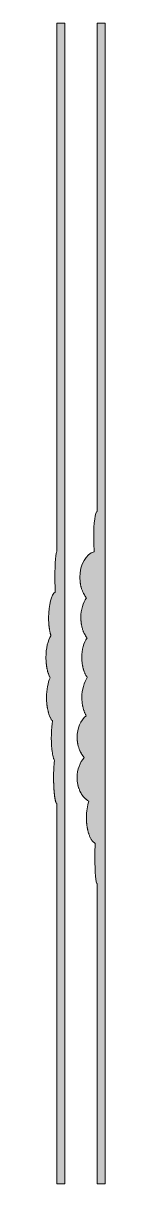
# Model space of a CAD drawing. Header units: inches. Extents: x -5 to 584, y 0 to 596.
# Drawn here: x -5 to 24, y 0 to 580 of the extents above; entities that cross this region are included whole.
import ezdxf

# ---------------------------------------------------------------- set-up
doc = ezdxf.new("R2010")
doc.units = ezdxf.units.IN
doc.header["$MEASUREMENT"] = 0
doc.layers.add('Layer 1', color=7, linetype='Continuous')

# ---------------------------------------------------------------- blocks, each defined once
blk = doc.blocks.new('block 2')
at = {"layer": 'Layer 1', "true_color": 0xff0000}
h = blk.add_hatch(color=1, dxfattribs=at)
h.dxf.hatch_style = 2
edge = h.paths.add_edge_path()
edge.add_spline(control_points=[(0, 316), (-0.56, 316), (-1.02, 310.18), (-1.02, 303), (-1.02, 302.4), (-1.02, 301.81), (-1.01, 301.24), (-1.01, 301.09), (-1.01, 300.95), (-1, 300.81), (-1, 300.24), (-0.99, 299.68), (-0.97, 299.14), (-0.97, 299.14), (-0.97, 299.14), (-0.97, 299.14), (-0.96, 298.59), (-0.94, 298.07), (-0.93, 297.56), (-0.92, 297.43), (-0.92, 297.31), (-0.91, 297.18), (-0.89, 296.69), (-0.87, 296.21), (-0.85, 295.75), (-0.85, 295.75), (-0.85, 295.74), (-0.85, 295.74), (-2.76, 294.52), (-4.2, 289.28), (-4.2, 283), (-4.2, 282.55), (-4.19, 282.11), (-4.17, 281.68), (-4.17, 281.55), (-4.16, 281.42), (-4.16, 281.29), (-4.14, 280.99), (-4.13, 280.69), (-4.11, 280.39), (-4.1, 280.23), (-4.09, 280.08), (-4.07, 279.92), (-4.05, 279.68), (-4.04, 279.42), (-4.01, 279.18), (-4.01, 279.17), (-4.01, 279.16), (-4.01, 279.16), (-3.99, 278.98), (-3.97, 278.82), (-3.95, 278.65), (-3.92, 278.42), (-3.9, 278.19), (-3.87, 277.97), (-3.85, 277.8), (-3.82, 277.64), (-3.79, 277.47), (-3.76, 277.26), (-3.73, 277.04), (-3.7, 276.84), (-3.67, 276.67), (-3.63, 276.52), (-3.6, 276.35), (-3.57, 276.17), (-3.53, 275.99), (-3.5, 275.81), (-3.49, 275.8), (-3.49, 275.78), (-3.49, 275.77), (-3.45, 275.61), (-3.41, 275.47), (-3.38, 275.31), (-3.34, 275.15), (-3.3, 274.98), (-3.26, 274.82), (-3.26, 274.8), (-3.25, 274.79), (-3.25, 274.77), (-3.21, 274.63), (-3.17, 274.49), (-3.13, 274.35), (-3.08, 274.2), (-3.04, 274.04), (-3, 273.9), (-3.75, 272.74), (-4.37, 271.15), (-4.81, 269.29), (-5.24, 267.43), (-5.49, 265.28), (-5.49, 263), (-5.49, 262.51), (-5.48, 262.04), (-5.46, 261.57), (-5.45, 261.41), (-5.44, 261.26), (-5.43, 261.11), (-5.41, 260.8), (-5.39, 260.48), (-5.36, 260.18), (-5.34, 260), (-5.32, 259.83), (-5.3, 259.66), (-5.27, 259.38), (-5.24, 259.1), (-5.2, 258.84), (-5.17, 258.66), (-5.14, 258.49), (-5.12, 258.32), (-5.07, 258.06), (-5.03, 257.8), (-4.98, 257.55), (-4.95, 257.38), (-4.91, 257.22), (-4.88, 257.06), (-4.82, 256.81), (-4.76, 256.56), (-4.7, 256.32), (-4.67, 256.17), (-4.63, 256.02), (-4.59, 255.88), (-4.52, 255.62), (-4.44, 255.36), (-4.36, 255.11), (-4.32, 255), (-4.29, 254.89), (-4.26, 254.79), (-4.14, 254.44), (-4.01, 254.11), (-3.87, 253.79), (-3.85, 253.74), (-3.83, 253.69), (-3.81, 253.64), (-3.69, 253.38), (-3.57, 253.13), (-3.45, 252.89), (-3.44, 252.87), (-3.43, 252.85), (-3.42, 252.82), (-4.52, 250.44), (-5.22, 246.92), (-5.22, 243), (-5.22, 242.6), (-5.21, 242.2), (-5.19, 241.81), (-5.19, 241.7), (-5.18, 241.58), (-5.18, 241.47), (-5.16, 241.17), (-5.14, 240.87), (-5.12, 240.58), (-5.11, 240.48), (-5.11, 240.38), (-5.1, 240.29), (-5.07, 239.91), (-5.03, 239.54), (-4.99, 239.18), (-4.98, 239.11), (-4.97, 239.05), (-4.96, 238.98), (-4.92, 238.68), (-4.88, 238.39), (-4.83, 238.1), (-4.81, 237.99), (-4.79, 237.89), (-4.78, 237.79), (-4.73, 237.5), (-4.67, 237.23), (-4.62, 236.95), (-4.6, 236.89), (-4.59, 236.82), (-4.58, 236.76), (-4.5, 236.43), (-4.43, 236.12), (-4.34, 235.81), (-4.32, 235.73), (-4.3, 235.65), (-4.28, 235.57), (-4.21, 235.34), (-4.14, 235.11), (-4.07, 234.88), (-4.04, 234.8), (-4.02, 234.71), (-3.99, 234.63), (-3.9, 234.36), (-3.8, 234.09), (-3.7, 233.83), (-3.69, 233.82), (-3.69, 233.81), (-3.69, 233.8), (-3.58, 233.54), (-3.47, 233.29), (-3.36, 233.05), (-3.32, 232.99), (-3.29, 232.92), (-3.26, 232.85), (-3.17, 232.67), (-3.07, 232.5), (-2.98, 232.34), (-2.95, 232.28), (-2.92, 232.22), (-2.88, 232.17), (-2.76, 231.96), (-2.63, 231.77), (-2.5, 231.59), (-2.48, 231.56), (-2.45, 231.53), (-2.43, 231.5), (-2.35, 231.4), (-2.27, 231.29), (-2.19, 231.2), (-2.24, 230.92), (-2.29, 230.63), (-2.33, 230.33), (-2.64, 228.25), (-2.82, 225.72), (-2.82, 223), (-2.82, 223), (-2.82, 222.99), (-2.82, 222.99), (-2.82, 222.43), (-2.81, 221.88), (-2.8, 221.34), (-2.79, 221.19), (-2.79, 221.03), (-2.78, 220.88), (-2.77, 220.45), (-2.75, 220.03), (-2.72, 219.61), (-2.72, 219.5), (-2.71, 219.38), (-2.7, 219.27), (-2.67, 218.76), (-2.63, 218.27), (-2.59, 217.79), (-2.58, 217.68), (-2.56, 217.57), (-2.55, 217.46), (-2.51, 217.08), (-2.47, 216.71), (-2.42, 216.35), (-2.41, 216.23), (-2.39, 216.1), (-2.37, 215.98), (-2.31, 215.54), (-2.25, 215.11), (-2.18, 214.71), (-2.17, 214.69), (-2.16, 214.66), (-2.16, 214.64), (-2.09, 214.26), (-2.02, 213.91), (-1.94, 213.57), (-1.92, 213.47), (-1.89, 213.38), (-1.87, 213.28), (-1.8, 212.99), (-1.73, 212.72), (-1.65, 212.47), (-1.64, 212.43), (-1.63, 212.37), (-1.61, 212.33), (-1.61, 212.31), (-1.6, 212.3), (-1.6, 212.29), (-1.51, 212), (-1.41, 211.73), (-1.31, 211.49), (-1.3, 211.47), (-1.29, 211.44), (-1.28, 211.42), (-1.54, 209.15), (-1.69, 206.21), (-1.69, 203), (-1.69, 202.56), (-1.68, 202.12), (-1.68, 201.69), (-1.68, 201.54), (-1.67, 201.4), (-1.67, 201.25), (-1.66, 200.98), (-1.66, 200.7), (-1.65, 200.43), (-1.65, 200.25), (-1.64, 200.08), (-1.64, 199.91), (-1.63, 199.67), (-1.62, 199.43), (-1.61, 199.2), (-1.61, 199.03), (-1.6, 198.86), (-1.59, 198.69), (-1.58, 198.47), (-1.57, 198.24), (-1.56, 198.02), (-1.55, 197.85), (-1.54, 197.69), (-1.53, 197.53), (-1.52, 197.32), (-1.5, 197.1), (-1.49, 196.9), (-1.48, 196.74), (-1.47, 196.59), (-1.45, 196.43), (-1.44, 196.23), (-1.42, 196.03), (-1.41, 195.84), (-1.39, 195.69), (-1.38, 195.54), (-1.37, 195.39), (-1.35, 195.21), (-1.33, 195.03), (-1.31, 194.85), (-1.3, 194.7), (-1.28, 194.56), (-1.26, 194.42), (-1.25, 194.26), (-1.23, 194.09), (-1.21, 193.94), (-1.19, 193.8), (-1.17, 193.67), (-1.15, 193.54), (-1.13, 193.39), (-1.11, 193.24), (-1.09, 193.1), (-1.07, 192.98), (-1.05, 192.86), (-1.03, 192.74), (-1.01, 192.61), (-0.99, 192.48), (-0.97, 192.35), (-0.95, 192.24), (-0.92, 192.14), (-0.9, 192.03), (-0.88, 191.92), (-0.85, 191.8), (-0.83, 191.69), (-0.81, 191.6), (-0.79, 191.51), (-0.76, 191.42), (-0.74, 191.32), (-0.71, 191.23), (-0.69, 191.14), (-0.66, 191.06), (-0.64, 190.98), (-0.62, 190.91), (-0.59, 190.83), (-0.56, 190.75), (-0.54, 190.68), (-0.51, 190.62), (-0.49, 190.56), (-0.46, 190.51), (-0.44, 190.45), (-0.41, 190.39), (-0.38, 190.34), (-0.35, 190.3), (-0.33, 190.26), (-0.3, 190.22), (-0.27, 190.18), (-0.25, 190.15), (-0.22, 190.12), (-0.19, 190.09), (-0.16, 190.07), (-0.14, 190.05), (-0.12, 190.05), (-0.11, 190.03), (-0.1, 190.02), (-0.11, 188), (-0.12, 185.59), (-0.12, 183), (-0.12, 175.82), (-0.06, 170), (0, 170), (0, 170), (0, 0), (0, 0), (0, 0), (4, 0), (4, 0), (4, 0), (4, 580), (4, 580), (4, 580), (0, 580), (0, 580), (0, 580), (0, 316), (0, 316)], knot_values=[0, 0, 0, 0, 1, 1, 1, 2, 2, 2, 3, 3, 3, 4, 4, 4, 5, 5, 5, 6, 6, 6, 7, 7, 7, 8, 8, 8, 9, 9, 9, 10, 10, 10, 11, 11, 11, 12, 12, 12, 13, 13, 13, 14, 14, 14, 15, 15, 15, 16, 16, 16, 17, 17, 17, 18, 18, 18, 19, 19, 19, 20, 20, 20, 21, 21, 21, 22, 22, 22, 23, 23, 23, 24, 24, 24, 25, 25, 25, 26, 26, 26, 27, 27, 27, 28, 28, 28, 29, 29, 29, 30, 30, 30, 31, 31, 31, 32, 32, 32, 33, 33, 33, 34, 34, 34, 35, 35, 35, 36, 36, 36, 37, 37, 37, 38, 38, 38, 39, 39, 39, 40, 40, 40, 41, 41, 41, 42, 42, 42, 43, 43, 43, 44, 44, 44, 45, 45, 45, 46, 46, 46, 47, 47, 47, 48, 48, 48, 49, 49, 49, 50, 50, 50, 51, 51, 51, 52, 52, 52, 53, 53, 53, 54, 54, 54, 55, 55, 55, 56, 56, 56, 57, 57, 57, 58, 58, 58, 59, 59, 59, 60, 60, 60, 61, 61, 61, 62, 62, 62, 63, 63, 63, 64, 64, 64, 65, 65, 65, 66, 66, 66, 67, 67, 67, 68, 68, 68, 69, 69, 69, 70, 70, 70, 71, 71, 71, 72, 72, 72, 73, 73, 73, 74, 74, 74, 75, 75, 75, 76, 76, 76, 77, 77, 77, 78, 78, 78, 79, 79, 79, 80, 80, 80, 81, 81, 81, 82, 82, 82, 83, 83, 83, 84, 84, 84, 85, 85, 85, 86, 86, 86, 87, 87, 87, 88, 88, 88, 89, 89, 89, 90, 90, 90, 91, 91, 91, 92, 92, 92, 93, 93, 93, 94, 94, 94, 95, 95, 95, 96, 96, 96, 97, 97, 97, 98, 98, 98, 99, 99, 99, 100, 100, 100, 101, 101, 101, 102, 102, 102, 103, 103, 103, 104, 104, 104, 105, 105, 105, 106, 106, 106, 107, 107, 107, 108, 108, 108, 109, 109, 109, 110, 110, 110, 111, 111, 111, 112, 112, 112, 113, 113, 113, 114, 114, 114, 115, 115, 115, 116, 116, 116, 117, 117, 117, 118, 118, 118, 119, 119, 119, 120, 120, 120, 121, 121, 121, 122, 122, 122, 123, 123, 123, 124, 124, 124, 125, 125, 125, 126, 126, 126, 127, 127, 127, 128, 128, 128, 129, 129, 129, 129], degree=3, periodic=1)
h = blk.add_hatch(color=1, dxfattribs=at)
h.dxf.hatch_style = 2
edge = h.paths.add_edge_path()
edge.add_spline(control_points=[(20, 336), (19.09, 336), (18.35, 330.18), (18.35, 323), (18.35, 322.41), (18.36, 321.83), (18.37, 321.26), (18.37, 321.12), (18.37, 320.97), (18.38, 320.83), (18.39, 320.31), (18.4, 319.79), (18.42, 319.29), (18.42, 319.25), (18.42, 319.21), (18.43, 319.17), (18.45, 318.64), (18.47, 318.12), (18.5, 317.62), (18.51, 317.5), (18.52, 317.37), (18.52, 317.24), (18.55, 316.81), (18.58, 316.38), (18.62, 315.97), (18.62, 315.93), (18.62, 315.88), (18.63, 315.83), (14.56, 314.83), (11.45, 309.47), (11.45, 303), (11.45, 302.51), (11.47, 302.04), (11.51, 301.56), (11.52, 301.41), (11.54, 301.26), (11.55, 301.11), (11.58, 300.79), (11.62, 300.48), (11.66, 300.17), (11.69, 300), (11.72, 299.83), (11.75, 299.65), (11.8, 299.37), (11.85, 299.1), (11.91, 298.83), (11.95, 298.65), (11.99, 298.48), (12.03, 298.31), (12.1, 298.05), (12.17, 297.79), (12.25, 297.54), (12.3, 297.38), (12.35, 297.21), (12.4, 297.05), (12.49, 296.8), (12.59, 296.55), (12.68, 296.3), (12.74, 296.16), (12.79, 296.01), (12.85, 295.87), (12.97, 295.6), (13.1, 295.33), (13.24, 295.07), (13.28, 294.98), (13.33, 294.88), (13.38, 294.78), (13.57, 294.43), (13.76, 294.1), (13.97, 293.78), (14.02, 293.71), (14.07, 293.65), (14.11, 293.59), (14.28, 293.34), (14.46, 293.11), (14.64, 292.88), (14.66, 292.86), (14.67, 292.83), (14.7, 292.8), (13, 290.42), (11.92, 286.91), (11.92, 283), (11.92, 282.51), (11.94, 282.03), (11.97, 281.56), (11.98, 281.41), (12, 281.26), (12.02, 281.11), (12.05, 280.79), (12.08, 280.48), (12.12, 280.17), (12.14, 279.99), (12.17, 279.82), (12.2, 279.65), (12.25, 279.37), (12.3, 279.09), (12.36, 278.82), (12.39, 278.65), (12.43, 278.48), (12.47, 278.31), (12.54, 278.04), (12.6, 277.79), (12.68, 277.53), (12.73, 277.37), (12.77, 277.21), (12.82, 277.05), (12.91, 276.79), (13, 276.54), (13.09, 276.29), (13.14, 276.15), (13.19, 276.01), (13.25, 275.87), (13.37, 275.59), (13.49, 275.31), (13.62, 275.05), (13.66, 274.96), (13.7, 274.86), (13.75, 274.78), (13.92, 274.43), (14.11, 274.09), (14.31, 273.78), (14.36, 273.7), (14.41, 273.64), (14.45, 273.56), (14.61, 273.33), (14.77, 273.09), (14.94, 272.88), (14.96, 272.85), (14.98, 272.82), (15, 272.79), (13.4, 270.41), (12.39, 266.91), (12.39, 263), (12.39, 262.52), (12.41, 262.05), (12.44, 261.59), (12.45, 261.43), (12.47, 261.28), (12.48, 261.13), (12.51, 260.82), (12.53, 260.51), (12.57, 260.21), (12.59, 260.04), (12.62, 259.87), (12.65, 259.7), (12.69, 259.42), (12.73, 259.16), (12.79, 258.89), (12.82, 258.72), (12.86, 258.54), (12.9, 258.37), (12.95, 258.12), (13.01, 257.87), (13.08, 257.63), (13.12, 257.46), (13.17, 257.29), (13.22, 257.12), (13.29, 256.89), (13.37, 256.66), (13.44, 256.43), (13.5, 256.27), (13.55, 256.11), (13.61, 255.96), (13.7, 255.73), (13.79, 255.51), (13.88, 255.29), (13.94, 255.15), (14, 255.01), (14.07, 254.87), (14.17, 254.64), (14.29, 254.43), (14.41, 254.21), (14.47, 254.1), (14.52, 253.98), (14.58, 253.88), (14.75, 253.6), (14.92, 253.33), (15.09, 253.07), (15.11, 253.04), (15.13, 253.01), (15.15, 252.98), (13.49, 250.6), (12.43, 247.01), (12.43, 243), (12.43, 242.55), (12.44, 242.11), (12.47, 241.68), (12.48, 241.53), (12.5, 241.39), (12.51, 241.24), (12.53, 240.96), (12.55, 240.67), (12.58, 240.4), (12.6, 240.22), (12.63, 240.06), (12.66, 239.89), (12.69, 239.64), (12.73, 239.4), (12.77, 239.16), (12.8, 238.98), (12.84, 238.82), (12.88, 238.65), (12.92, 238.42), (12.97, 238.19), (13.02, 237.97), (13.06, 237.8), (13.11, 237.64), (13.16, 237.47), (13.22, 237.26), (13.27, 237.05), (13.33, 236.84), (13.39, 236.68), (13.45, 236.52), (13.5, 236.36), (13.57, 236.16), (13.63, 235.96), (13.71, 235.77), (13.77, 235.61), (13.84, 235.47), (13.91, 235.31), (13.98, 235.13), (14.06, 234.95), (14.14, 234.78), (14.21, 234.63), (14.29, 234.49), (14.36, 234.34), (14.44, 234.2), (14.51, 234.04), (14.59, 233.9), (11.88, 231.58), (10.08, 227.57), (10.08, 223), (10.08, 222.52), (10.1, 222.05), (10.14, 221.59), (10.15, 221.43), (10.18, 221.29), (10.19, 221.13), (10.23, 220.83), (10.26, 220.52), (10.31, 220.22), (10.34, 220.05), (10.38, 219.87), (10.41, 219.7), (10.47, 219.43), (10.52, 219.16), (10.59, 218.9), (10.63, 218.73), (10.68, 218.55), (10.74, 218.38), (10.81, 218.13), (10.88, 217.88), (10.97, 217.64), (11.03, 217.47), (11.09, 217.3), (11.15, 217.14), (11.24, 216.9), (11.34, 216.67), (11.44, 216.45), (11.51, 216.29), (11.59, 216.13), (11.66, 215.97), (11.77, 215.75), (11.89, 215.53), (12.01, 215.32), (12.09, 215.17), (12.17, 215.03), (12.25, 214.89), (12.39, 214.67), (12.53, 214.46), (12.68, 214.25), (12.76, 214.13), (12.84, 214.01), (12.92, 213.89), (13.1, 213.65), (13.29, 213.43), (13.49, 213.21), (13.54, 213.15), (13.59, 213.07), (13.65, 213.01), (11.44, 210.63), (10.04, 207.03), (10.04, 203), (10.04, 202.6), (10.06, 202.2), (10.09, 201.81), (10.09, 201.69), (10.1, 201.58), (10.11, 201.47), (10.14, 201.17), (10.18, 200.87), (10.22, 200.58), (10.23, 200.48), (10.24, 200.38), (10.26, 200.28), (10.32, 199.9), (10.39, 199.53), (10.48, 199.17), (10.49, 199.11), (10.51, 199.06), (10.53, 199), (10.6, 198.69), (10.69, 198.39), (10.78, 198.09), (10.81, 197.98), (10.85, 197.88), (10.88, 197.78), (10.97, 197.5), (11.07, 197.23), (11.18, 196.97), (11.21, 196.9), (11.24, 196.82), (11.27, 196.75), (11.41, 196.42), (11.55, 196.1), (11.71, 195.79), (11.75, 195.72), (11.79, 195.65), (11.83, 195.58), (11.96, 195.34), (12.09, 195.1), (12.23, 194.87), (12.28, 194.79), (12.34, 194.7), (12.39, 194.62), (12.55, 194.37), (12.72, 194.13), (12.89, 193.91), (12.92, 193.87), (12.95, 193.82), (12.97, 193.79), (13.18, 193.52), (13.39, 193.28), (13.61, 193.04), (13.66, 192.97), (13.73, 192.91), (13.79, 192.85), (13.96, 192.67), (14.13, 192.5), (14.31, 192.34), (14.38, 192.28), (14.44, 192.21), (14.51, 192.15), (14.75, 191.95), (15, 191.75), (15.25, 191.57), (15.26, 191.57), (15.26, 191.56), (15.27, 191.56), (15.47, 191.42), (15.67, 191.28), (15.88, 191.16), (15.15, 188.93), (14.71, 186.09), (14.71, 183), (14.71, 182.57), (14.72, 182.15), (14.73, 181.73), (14.74, 181.6), (14.75, 181.46), (14.75, 181.33), (14.77, 181.05), (14.78, 180.77), (14.81, 180.5), (14.82, 180.34), (14.83, 180.19), (14.85, 180.03), (14.87, 179.79), (14.9, 179.55), (14.93, 179.31), (14.95, 179.15), (14.97, 178.99), (14.99, 178.83), (15.02, 178.6), (15.05, 178.38), (15.09, 178.16), (15.11, 178), (15.14, 177.85), (15.17, 177.69), (15.21, 177.48), (15.25, 177.27), (15.29, 177.06), (15.33, 176.91), (15.36, 176.76), (15.39, 176.62), (15.44, 176.41), (15.49, 176.21), (15.54, 176.01), (15.58, 175.87), (15.61, 175.73), (15.65, 175.6), (15.71, 175.4), (15.77, 175.2), (15.83, 175.01), (15.87, 174.89), (15.9, 174.77), (15.94, 174.65), (16.02, 174.44), (16.09, 174.23), (16.17, 174.03), (16.21, 173.95), (16.24, 173.86), (16.27, 173.78), (16.38, 173.5), (16.5, 173.23), (16.63, 172.98), (16.65, 172.94), (16.67, 172.9), (16.69, 172.86), (16.8, 172.65), (16.9, 172.45), (17.01, 172.27), (17.06, 172.19), (17.11, 172.12), (17.16, 172.04), (17.25, 171.9), (17.34, 171.77), (17.43, 171.64), (17.49, 171.56), (17.54, 171.49), (17.6, 171.42), (17.69, 171.31), (17.78, 171.2), (17.87, 171.11), (17.93, 171.04), (17.99, 170.98), (18.06, 170.92), (18.15, 170.83), (18.24, 170.75), (18.33, 170.67), (18.39, 170.62), (18.46, 170.57), (18.53, 170.52), (18.62, 170.45), (18.72, 170.39), (18.81, 170.34), (18.88, 170.3), (18.95, 170.26), (19.02, 170.23), (19.05, 170.22), (19.08, 170.19), (19.12, 170.18), (19.01, 168.12), (18.94, 165.65), (18.94, 163), (18.94, 155.82), (19.42, 150), (20, 150), (20, 150), (20, 0), (20, 0), (20, 0), (24, 0), (24, 0), (24, 0), (24, 580), (24, 580), (24, 580), (20, 580), (20, 580), (20, 580), (20, 336), (20, 336)], knot_values=[0, 0, 0, 0, 1, 1, 1, 2, 2, 2, 3, 3, 3, 4, 4, 4, 5, 5, 5, 6, 6, 6, 7, 7, 7, 8, 8, 8, 9, 9, 9, 10, 10, 10, 11, 11, 11, 12, 12, 12, 13, 13, 13, 14, 14, 14, 15, 15, 15, 16, 16, 16, 17, 17, 17, 18, 18, 18, 19, 19, 19, 20, 20, 20, 21, 21, 21, 22, 22, 22, 23, 23, 23, 24, 24, 24, 25, 25, 25, 26, 26, 26, 27, 27, 27, 28, 28, 28, 29, 29, 29, 30, 30, 30, 31, 31, 31, 32, 32, 32, 33, 33, 33, 34, 34, 34, 35, 35, 35, 36, 36, 36, 37, 37, 37, 38, 38, 38, 39, 39, 39, 40, 40, 40, 41, 41, 41, 42, 42, 42, 43, 43, 43, 44, 44, 44, 45, 45, 45, 46, 46, 46, 47, 47, 47, 48, 48, 48, 49, 49, 49, 50, 50, 50, 51, 51, 51, 52, 52, 52, 53, 53, 53, 54, 54, 54, 55, 55, 55, 56, 56, 56, 57, 57, 57, 58, 58, 58, 59, 59, 59, 60, 60, 60, 61, 61, 61, 62, 62, 62, 63, 63, 63, 64, 64, 64, 65, 65, 65, 66, 66, 66, 67, 67, 67, 68, 68, 68, 69, 69, 69, 70, 70, 70, 71, 71, 71, 72, 72, 72, 73, 73, 73, 74, 74, 74, 75, 75, 75, 76, 76, 76, 77, 77, 77, 78, 78, 78, 79, 79, 79, 80, 80, 80, 81, 81, 81, 82, 82, 82, 83, 83, 83, 84, 84, 84, 85, 85, 85, 86, 86, 86, 87, 87, 87, 88, 88, 88, 89, 89, 89, 90, 90, 90, 91, 91, 91, 92, 92, 92, 93, 93, 93, 94, 94, 94, 95, 95, 95, 96, 96, 96, 97, 97, 97, 98, 98, 98, 99, 99, 99, 100, 100, 100, 101, 101, 101, 102, 102, 102, 103, 103, 103, 104, 104, 104, 105, 105, 105, 106, 106, 106, 107, 107, 107, 108, 108, 108, 109, 109, 109, 110, 110, 110, 111, 111, 111, 112, 112, 112, 113, 113, 113, 114, 114, 114, 115, 115, 115, 116, 116, 116, 117, 117, 117, 118, 118, 118, 119, 119, 119, 120, 120, 120, 121, 121, 121, 122, 122, 122, 123, 123, 123, 124, 124, 124, 125, 125, 125, 126, 126, 126, 127, 127, 127, 128, 128, 128, 129, 129, 129, 130, 130, 130, 131, 131, 131, 132, 132, 132, 133, 133, 133, 134, 134, 134, 135, 135, 135, 136, 136, 136, 137, 137, 137, 138, 138, 138, 139, 139, 139, 140, 140, 140, 141, 141, 141, 142, 142, 142, 143, 143, 143, 144, 144, 144, 145, 145, 145, 146, 146, 146, 147, 147, 147, 148, 148, 148, 149, 149, 149, 150, 150, 150, 151, 151, 151, 152, 152, 152, 153, 153, 153, 154, 154, 154, 154], degree=3, periodic=1)
at = {"layer": 'Layer 1', "lineweight": 0}
for points, knots in [([(0, 316), (-0.56, 316), (-1.02, 310.18), (-1.02, 303), (-1.02, 302.4), (-1.02, 301.81), (-1.01, 301.24), (-1.01, 301.09), (-1.01, 300.95), (-1, 300.81), (-1, 300.24), (-0.99, 299.68), (-0.97, 299.14), (-0.97, 299.14), (-0.97, 299.14), (-0.97, 299.14), (-0.96, 298.59), (-0.94, 298.07), (-0.93, 297.56), (-0.92, 297.43), (-0.92, 297.31), (-0.91, 297.18), (-0.89, 296.69), (-0.87, 296.21), (-0.85, 295.75), (-0.85, 295.75), (-0.85, 295.74), (-0.85, 295.74), (-2.76, 294.52), (-4.2, 289.28), (-4.2, 283), (-4.2, 282.55), (-4.19, 282.11), (-4.17, 281.68), (-4.17, 281.55), (-4.16, 281.42), (-4.16, 281.29), (-4.14, 280.99), (-4.13, 280.69), (-4.11, 280.39), (-4.1, 280.23), (-4.09, 280.08), (-4.07, 279.92), (-4.05, 279.68), (-4.04, 279.42), (-4.01, 279.18), (-4.01, 279.17), (-4.01, 279.16), (-4.01, 279.16), (-3.99, 278.98), (-3.97, 278.82), (-3.95, 278.65), (-3.92, 278.42), (-3.9, 278.19), (-3.87, 277.97), (-3.85, 277.8), (-3.82, 277.64), (-3.79, 277.47), (-3.76, 277.26), (-3.73, 277.04), (-3.7, 276.84), (-3.67, 276.67), (-3.63, 276.52), (-3.6, 276.35), (-3.57, 276.17), (-3.53, 275.99), (-3.5, 275.81), (-3.49, 275.8), (-3.49, 275.78), (-3.49, 275.77), (-3.45, 275.61), (-3.41, 275.47), (-3.38, 275.31), (-3.34, 275.15), (-3.3, 274.98), (-3.26, 274.82), (-3.26, 274.8), (-3.25, 274.79), (-3.25, 274.77), (-3.21, 274.63), (-3.17, 274.49), (-3.13, 274.35), (-3.08, 274.2), (-3.04, 274.04), (-3, 273.9), (-3.75, 272.74), (-4.37, 271.15), (-4.81, 269.29), (-5.24, 267.43), (-5.49, 265.28), (-5.49, 263), (-5.49, 262.51), (-5.48, 262.04), (-5.46, 261.57), (-5.45, 261.41), (-5.44, 261.26), (-5.43, 261.11), (-5.41, 260.8), (-5.39, 260.48), (-5.36, 260.18), (-5.34, 260), (-5.32, 259.83), (-5.3, 259.66), (-5.27, 259.38), (-5.24, 259.1), (-5.2, 258.84), (-5.17, 258.66), (-5.14, 258.49), (-5.12, 258.32), (-5.07, 258.06), (-5.03, 257.8), (-4.98, 257.55), (-4.95, 257.38), (-4.91, 257.22), (-4.88, 257.06), (-4.82, 256.81), (-4.76, 256.56), (-4.7, 256.32), (-4.67, 256.17), (-4.63, 256.02), (-4.59, 255.88), (-4.52, 255.62), (-4.44, 255.36), (-4.36, 255.11), (-4.32, 255), (-4.29, 254.89), (-4.26, 254.79), (-4.14, 254.44), (-4.01, 254.11), (-3.87, 253.79), (-3.85, 253.74), (-3.83, 253.69), (-3.81, 253.64), (-3.69, 253.38), (-3.57, 253.13), (-3.45, 252.89), (-3.44, 252.87), (-3.43, 252.85), (-3.42, 252.82), (-4.52, 250.44), (-5.22, 246.92), (-5.22, 243), (-5.22, 242.6), (-5.21, 242.2), (-5.19, 241.81), (-5.19, 241.7), (-5.18, 241.58), (-5.18, 241.47), (-5.16, 241.17), (-5.14, 240.87), (-5.12, 240.58), (-5.11, 240.48), (-5.11, 240.38), (-5.1, 240.29), (-5.07, 239.91), (-5.03, 239.54), (-4.99, 239.18), (-4.98, 239.11), (-4.97, 239.05), (-4.96, 238.98), (-4.92, 238.68), (-4.88, 238.39), (-4.83, 238.1), (-4.81, 237.99), (-4.79, 237.89), (-4.78, 237.79), (-4.73, 237.5), (-4.67, 237.23), (-4.62, 236.95), (-4.6, 236.89), (-4.59, 236.82), (-4.58, 236.76), (-4.5, 236.43), (-4.43, 236.12), (-4.34, 235.81), (-4.32, 235.73), (-4.3, 235.65), (-4.28, 235.57), (-4.21, 235.34), (-4.14, 235.11), (-4.07, 234.88), (-4.04, 234.8), (-4.02, 234.71), (-3.99, 234.63), (-3.9, 234.36), (-3.8, 234.09), (-3.7, 233.83), (-3.69, 233.82), (-3.69, 233.81), (-3.69, 233.8), (-3.58, 233.54), (-3.47, 233.29), (-3.36, 233.05), (-3.32, 232.99), (-3.29, 232.92), (-3.26, 232.85), (-3.17, 232.67), (-3.07, 232.5), (-2.98, 232.34), (-2.95, 232.28), (-2.92, 232.22), (-2.88, 232.17), (-2.76, 231.96), (-2.63, 231.77), (-2.5, 231.59), (-2.48, 231.56), (-2.45, 231.53), (-2.43, 231.5), (-2.35, 231.4), (-2.27, 231.29), (-2.19, 231.2), (-2.24, 230.92), (-2.29, 230.63), (-2.33, 230.33), (-2.64, 228.25), (-2.82, 225.72), (-2.82, 223), (-2.82, 223), (-2.82, 222.99), (-2.82, 222.99), (-2.82, 222.43), (-2.81, 221.88), (-2.8, 221.34), (-2.79, 221.19), (-2.79, 221.03), (-2.78, 220.88), (-2.77, 220.45), (-2.75, 220.03), (-2.72, 219.61), (-2.72, 219.5), (-2.71, 219.38), (-2.7, 219.27), (-2.67, 218.76), (-2.63, 218.27), (-2.59, 217.79), (-2.58, 217.68), (-2.56, 217.57), (-2.55, 217.46), (-2.51, 217.08), (-2.47, 216.71), (-2.42, 216.35), (-2.41, 216.23), (-2.39, 216.1), (-2.37, 215.98), (-2.31, 215.54), (-2.25, 215.11), (-2.18, 214.71), (-2.17, 214.69), (-2.16, 214.66), (-2.16, 214.64), (-2.09, 214.26), (-2.02, 213.91), (-1.94, 213.57), (-1.92, 213.47), (-1.89, 213.38), (-1.87, 213.28), (-1.8, 212.99), (-1.73, 212.72), (-1.65, 212.47), (-1.64, 212.43), (-1.63, 212.37), (-1.61, 212.33), (-1.61, 212.31), (-1.6, 212.3), (-1.6, 212.29), (-1.51, 212), (-1.41, 211.73), (-1.31, 211.49), (-1.3, 211.47), (-1.29, 211.44), (-1.28, 211.42), (-1.54, 209.15), (-1.69, 206.21), (-1.69, 203), (-1.69, 202.56), (-1.68, 202.12), (-1.68, 201.69), (-1.68, 201.54), (-1.67, 201.4), (-1.67, 201.25), (-1.66, 200.98), (-1.66, 200.7), (-1.65, 200.43), (-1.65, 200.25), (-1.64, 200.08), (-1.64, 199.91), (-1.63, 199.67), (-1.62, 199.43), (-1.61, 199.2), (-1.61, 199.03), (-1.6, 198.86), (-1.59, 198.69), (-1.58, 198.47), (-1.57, 198.24), (-1.56, 198.02), (-1.55, 197.85), (-1.54, 197.69), (-1.53, 197.53), (-1.52, 197.32), (-1.5, 197.1), (-1.49, 196.9), (-1.48, 196.74), (-1.47, 196.59), (-1.45, 196.43), (-1.44, 196.23), (-1.42, 196.03), (-1.41, 195.84), (-1.39, 195.69), (-1.38, 195.54), (-1.37, 195.39), (-1.35, 195.21), (-1.33, 195.03), (-1.31, 194.85), (-1.3, 194.7), (-1.28, 194.56), (-1.26, 194.42), (-1.25, 194.26), (-1.23, 194.09), (-1.21, 193.94), (-1.19, 193.8), (-1.17, 193.67), (-1.15, 193.54), (-1.13, 193.39), (-1.11, 193.24), (-1.09, 193.1), (-1.07, 192.98), (-1.05, 192.86), (-1.03, 192.74), (-1.01, 192.61), (-0.99, 192.48), (-0.97, 192.35), (-0.95, 192.24), (-0.92, 192.14), (-0.9, 192.03), (-0.88, 191.92), (-0.85, 191.8), (-0.83, 191.69), (-0.81, 191.6), (-0.79, 191.51), (-0.76, 191.42), (-0.74, 191.32), (-0.71, 191.23), (-0.69, 191.14), (-0.66, 191.06), (-0.64, 190.98), (-0.62, 190.91), (-0.59, 190.83), (-0.56, 190.75), (-0.54, 190.68), (-0.51, 190.62), (-0.49, 190.56), (-0.46, 190.51), (-0.44, 190.45), (-0.41, 190.39), (-0.38, 190.34), (-0.35, 190.3), (-0.33, 190.26), (-0.3, 190.22), (-0.27, 190.18), (-0.25, 190.15), (-0.22, 190.12), (-0.19, 190.09), (-0.16, 190.07), (-0.14, 190.05), (-0.12, 190.05), (-0.11, 190.03), (-0.1, 190.02), (-0.11, 188), (-0.12, 185.59), (-0.12, 183), (-0.12, 175.82), (-0.06, 170), (0, 170), (0, 170), (0, 0), (0, 0), (0, 0), (4, 0), (4, 0), (4, 0), (4, 580), (4, 580), (4, 580), (0, 580), (0, 580), (0, 580), (0, 316), (0, 316)], [0, 0, 0, 0, 1, 1, 1, 2, 2, 2, 3, 3, 3, 4, 4, 4, 5, 5, 5, 6, 6, 6, 7, 7, 7, 8, 8, 8, 9, 9, 9, 10, 10, 10, 11, 11, 11, 12, 12, 12, 13, 13, 13, 14, 14, 14, 15, 15, 15, 16, 16, 16, 17, 17, 17, 18, 18, 18, 19, 19, 19, 20, 20, 20, 21, 21, 21, 22, 22, 22, 23, 23, 23, 24, 24, 24, 25, 25, 25, 26, 26, 26, 27, 27, 27, 28, 28, 28, 29, 29, 29, 30, 30, 30, 31, 31, 31, 32, 32, 32, 33, 33, 33, 34, 34, 34, 35, 35, 35, 36, 36, 36, 37, 37, 37, 38, 38, 38, 39, 39, 39, 40, 40, 40, 41, 41, 41, 42, 42, 42, 43, 43, 43, 44, 44, 44, 45, 45, 45, 46, 46, 46, 47, 47, 47, 48, 48, 48, 49, 49, 49, 50, 50, 50, 51, 51, 51, 52, 52, 52, 53, 53, 53, 54, 54, 54, 55, 55, 55, 56, 56, 56, 57, 57, 57, 58, 58, 58, 59, 59, 59, 60, 60, 60, 61, 61, 61, 62, 62, 62, 63, 63, 63, 64, 64, 64, 65, 65, 65, 66, 66, 66, 67, 67, 67, 68, 68, 68, 69, 69, 69, 70, 70, 70, 71, 71, 71, 72, 72, 72, 73, 73, 73, 74, 74, 74, 75, 75, 75, 76, 76, 76, 77, 77, 77, 78, 78, 78, 79, 79, 79, 80, 80, 80, 81, 81, 81, 82, 82, 82, 83, 83, 83, 84, 84, 84, 85, 85, 85, 86, 86, 86, 87, 87, 87, 88, 88, 88, 89, 89, 89, 90, 90, 90, 91, 91, 91, 92, 92, 92, 93, 93, 93, 94, 94, 94, 95, 95, 95, 96, 96, 96, 97, 97, 97, 98, 98, 98, 99, 99, 99, 100, 100, 100, 101, 101, 101, 102, 102, 102, 103, 103, 103, 104, 104, 104, 105, 105, 105, 106, 106, 106, 107, 107, 107, 108, 108, 108, 109, 109, 109, 110, 110, 110, 111, 111, 111, 112, 112, 112, 113, 113, 113, 114, 114, 114, 115, 115, 115, 116, 116, 116, 117, 117, 117, 118, 118, 118, 119, 119, 119, 120, 120, 120, 121, 121, 121, 122, 122, 122, 123, 123, 123, 124, 124, 124, 125, 125, 125, 126, 126, 126, 127, 127, 127, 128, 128, 128, 129, 129, 129, 129]), ([(20, 336), (19.09, 336), (18.35, 330.18), (18.35, 323), (18.35, 322.41), (18.36, 321.83), (18.37, 321.26), (18.37, 321.12), (18.37, 320.97), (18.38, 320.83), (18.39, 320.31), (18.4, 319.79), (18.42, 319.29), (18.42, 319.25), (18.42, 319.21), (18.43, 319.17), (18.45, 318.64), (18.47, 318.12), (18.5, 317.62), (18.51, 317.5), (18.52, 317.37), (18.52, 317.24), (18.55, 316.81), (18.58, 316.38), (18.62, 315.97), (18.62, 315.93), (18.62, 315.88), (18.63, 315.83), (14.56, 314.83), (11.45, 309.47), (11.45, 303), (11.45, 302.51), (11.47, 302.04), (11.51, 301.56), (11.52, 301.41), (11.54, 301.26), (11.55, 301.11), (11.58, 300.79), (11.62, 300.48), (11.66, 300.17), (11.69, 300), (11.72, 299.83), (11.75, 299.65), (11.8, 299.37), (11.85, 299.1), (11.91, 298.83), (11.95, 298.65), (11.99, 298.48), (12.03, 298.31), (12.1, 298.05), (12.17, 297.79), (12.25, 297.54), (12.3, 297.38), (12.35, 297.21), (12.4, 297.05), (12.49, 296.8), (12.59, 296.55), (12.68, 296.3), (12.74, 296.16), (12.79, 296.01), (12.85, 295.87), (12.97, 295.6), (13.1, 295.33), (13.24, 295.07), (13.28, 294.98), (13.33, 294.88), (13.38, 294.78), (13.57, 294.43), (13.76, 294.1), (13.97, 293.78), (14.02, 293.71), (14.07, 293.65), (14.11, 293.59), (14.28, 293.34), (14.46, 293.11), (14.64, 292.88), (14.66, 292.86), (14.67, 292.83), (14.7, 292.8), (13, 290.42), (11.92, 286.91), (11.92, 283), (11.92, 282.51), (11.94, 282.03), (11.97, 281.56), (11.98, 281.41), (12, 281.26), (12.02, 281.11), (12.05, 280.79), (12.08, 280.48), (12.12, 280.17), (12.14, 279.99), (12.17, 279.82), (12.2, 279.65), (12.25, 279.37), (12.3, 279.09), (12.36, 278.82), (12.39, 278.65), (12.43, 278.48), (12.47, 278.31), (12.54, 278.04), (12.6, 277.79), (12.68, 277.53), (12.73, 277.37), (12.77, 277.21), (12.82, 277.05), (12.91, 276.79), (13, 276.54), (13.09, 276.29), (13.14, 276.15), (13.19, 276.01), (13.25, 275.87), (13.37, 275.59), (13.49, 275.31), (13.62, 275.05), (13.66, 274.96), (13.7, 274.86), (13.75, 274.78), (13.92, 274.43), (14.11, 274.09), (14.31, 273.78), (14.36, 273.7), (14.41, 273.64), (14.45, 273.56), (14.61, 273.33), (14.77, 273.09), (14.94, 272.88), (14.96, 272.85), (14.98, 272.82), (15, 272.79), (13.4, 270.41), (12.39, 266.91), (12.39, 263), (12.39, 262.52), (12.41, 262.05), (12.44, 261.59), (12.45, 261.43), (12.47, 261.28), (12.48, 261.13), (12.51, 260.82), (12.53, 260.51), (12.57, 260.21), (12.59, 260.04), (12.62, 259.87), (12.65, 259.7), (12.69, 259.42), (12.73, 259.16), (12.79, 258.89), (12.82, 258.72), (12.86, 258.54), (12.9, 258.37), (12.95, 258.12), (13.01, 257.87), (13.08, 257.63), (13.12, 257.46), (13.17, 257.29), (13.22, 257.12), (13.29, 256.89), (13.37, 256.66), (13.44, 256.43), (13.5, 256.27), (13.55, 256.11), (13.61, 255.96), (13.7, 255.73), (13.79, 255.51), (13.88, 255.29), (13.94, 255.15), (14, 255.01), (14.07, 254.87), (14.17, 254.64), (14.29, 254.43), (14.41, 254.21), (14.47, 254.1), (14.52, 253.98), (14.58, 253.88), (14.75, 253.6), (14.92, 253.33), (15.09, 253.07), (15.11, 253.04), (15.13, 253.01), (15.15, 252.98), (13.49, 250.6), (12.43, 247.01), (12.43, 243), (12.43, 242.55), (12.44, 242.11), (12.47, 241.68), (12.48, 241.53), (12.5, 241.39), (12.51, 241.24), (12.53, 240.96), (12.55, 240.67), (12.58, 240.4), (12.6, 240.22), (12.63, 240.06), (12.66, 239.89), (12.69, 239.64), (12.73, 239.4), (12.77, 239.16), (12.8, 238.98), (12.84, 238.82), (12.88, 238.65), (12.92, 238.42), (12.97, 238.19), (13.02, 237.97), (13.06, 237.8), (13.11, 237.64), (13.16, 237.47), (13.22, 237.26), (13.27, 237.05), (13.33, 236.84), (13.39, 236.68), (13.45, 236.52), (13.5, 236.36), (13.57, 236.16), (13.63, 235.96), (13.71, 235.77), (13.77, 235.61), (13.84, 235.47), (13.91, 235.31), (13.98, 235.13), (14.06, 234.95), (14.14, 234.78), (14.21, 234.63), (14.29, 234.49), (14.36, 234.34), (14.44, 234.2), (14.51, 234.04), (14.59, 233.9), (11.88, 231.58), (10.08, 227.57), (10.08, 223), (10.08, 222.52), (10.1, 222.05), (10.14, 221.59), (10.15, 221.43), (10.18, 221.29), (10.19, 221.13), (10.23, 220.83), (10.26, 220.52), (10.31, 220.22), (10.34, 220.05), (10.38, 219.87), (10.41, 219.7), (10.47, 219.43), (10.52, 219.16), (10.59, 218.9), (10.63, 218.73), (10.68, 218.55), (10.74, 218.38), (10.81, 218.13), (10.88, 217.88), (10.97, 217.64), (11.03, 217.47), (11.09, 217.3), (11.15, 217.14), (11.24, 216.9), (11.34, 216.67), (11.44, 216.45), (11.51, 216.29), (11.59, 216.13), (11.66, 215.97), (11.77, 215.75), (11.89, 215.53), (12.01, 215.32), (12.09, 215.17), (12.17, 215.03), (12.25, 214.89), (12.39, 214.67), (12.53, 214.46), (12.68, 214.25), (12.76, 214.13), (12.84, 214.01), (12.92, 213.89), (13.1, 213.65), (13.29, 213.43), (13.49, 213.21), (13.54, 213.15), (13.59, 213.07), (13.65, 213.01), (11.44, 210.63), (10.04, 207.03), (10.04, 203), (10.04, 202.6), (10.06, 202.2), (10.09, 201.81), (10.09, 201.69), (10.1, 201.58), (10.11, 201.47), (10.14, 201.17), (10.18, 200.87), (10.22, 200.58), (10.23, 200.48), (10.24, 200.38), (10.26, 200.28), (10.32, 199.9), (10.39, 199.53), (10.48, 199.17), (10.49, 199.11), (10.51, 199.06), (10.53, 199), (10.6, 198.69), (10.69, 198.39), (10.78, 198.09), (10.81, 197.98), (10.85, 197.88), (10.88, 197.78), (10.97, 197.5), (11.07, 197.23), (11.18, 196.97), (11.21, 196.9), (11.24, 196.82), (11.27, 196.75), (11.41, 196.42), (11.55, 196.1), (11.71, 195.79), (11.75, 195.72), (11.79, 195.65), (11.83, 195.58), (11.96, 195.34), (12.09, 195.1), (12.23, 194.87), (12.28, 194.79), (12.34, 194.7), (12.39, 194.62), (12.55, 194.37), (12.72, 194.13), (12.89, 193.91), (12.92, 193.87), (12.95, 193.82), (12.97, 193.79), (13.18, 193.52), (13.39, 193.28), (13.61, 193.04), (13.66, 192.97), (13.73, 192.91), (13.79, 192.85), (13.96, 192.67), (14.13, 192.5), (14.31, 192.34), (14.38, 192.28), (14.44, 192.21), (14.51, 192.15), (14.75, 191.95), (15, 191.75), (15.25, 191.57), (15.26, 191.57), (15.26, 191.56), (15.27, 191.56), (15.47, 191.42), (15.67, 191.28), (15.88, 191.16), (15.15, 188.93), (14.71, 186.09), (14.71, 183), (14.71, 182.57), (14.72, 182.15), (14.73, 181.73), (14.74, 181.6), (14.75, 181.46), (14.75, 181.33), (14.77, 181.05), (14.78, 180.77), (14.81, 180.5), (14.82, 180.34), (14.83, 180.19), (14.85, 180.03), (14.87, 179.79), (14.9, 179.55), (14.93, 179.31), (14.95, 179.15), (14.97, 178.99), (14.99, 178.83), (15.02, 178.6), (15.05, 178.38), (15.09, 178.16), (15.11, 178), (15.14, 177.85), (15.17, 177.69), (15.21, 177.48), (15.25, 177.27), (15.29, 177.06), (15.33, 176.91), (15.36, 176.76), (15.39, 176.62), (15.44, 176.41), (15.49, 176.21), (15.54, 176.01), (15.58, 175.87), (15.61, 175.73), (15.65, 175.6), (15.71, 175.4), (15.77, 175.2), (15.83, 175.01), (15.87, 174.89), (15.9, 174.77), (15.94, 174.65), (16.02, 174.44), (16.09, 174.23), (16.17, 174.03), (16.21, 173.95), (16.24, 173.86), (16.27, 173.78), (16.38, 173.5), (16.5, 173.23), (16.63, 172.98), (16.65, 172.94), (16.67, 172.9), (16.69, 172.86), (16.8, 172.65), (16.9, 172.45), (17.01, 172.27), (17.06, 172.19), (17.11, 172.12), (17.16, 172.04), (17.25, 171.9), (17.34, 171.77), (17.43, 171.64), (17.49, 171.56), (17.54, 171.49), (17.6, 171.42), (17.69, 171.31), (17.78, 171.2), (17.87, 171.11), (17.93, 171.04), (17.99, 170.98), (18.06, 170.92), (18.15, 170.83), (18.24, 170.75), (18.33, 170.67), (18.39, 170.62), (18.46, 170.57), (18.53, 170.52), (18.62, 170.45), (18.72, 170.39), (18.81, 170.34), (18.88, 170.3), (18.95, 170.26), (19.02, 170.23), (19.05, 170.22), (19.08, 170.19), (19.12, 170.18), (19.01, 168.12), (18.94, 165.65), (18.94, 163), (18.94, 155.82), (19.42, 150), (20, 150), (20, 150), (20, 0), (20, 0), (20, 0), (24, 0), (24, 0), (24, 0), (24, 580), (24, 580), (24, 580), (20, 580), (20, 580), (20, 580), (20, 336), (20, 336)], [0, 0, 0, 0, 1, 1, 1, 2, 2, 2, 3, 3, 3, 4, 4, 4, 5, 5, 5, 6, 6, 6, 7, 7, 7, 8, 8, 8, 9, 9, 9, 10, 10, 10, 11, 11, 11, 12, 12, 12, 13, 13, 13, 14, 14, 14, 15, 15, 15, 16, 16, 16, 17, 17, 17, 18, 18, 18, 19, 19, 19, 20, 20, 20, 21, 21, 21, 22, 22, 22, 23, 23, 23, 24, 24, 24, 25, 25, 25, 26, 26, 26, 27, 27, 27, 28, 28, 28, 29, 29, 29, 30, 30, 30, 31, 31, 31, 32, 32, 32, 33, 33, 33, 34, 34, 34, 35, 35, 35, 36, 36, 36, 37, 37, 37, 38, 38, 38, 39, 39, 39, 40, 40, 40, 41, 41, 41, 42, 42, 42, 43, 43, 43, 44, 44, 44, 45, 45, 45, 46, 46, 46, 47, 47, 47, 48, 48, 48, 49, 49, 49, 50, 50, 50, 51, 51, 51, 52, 52, 52, 53, 53, 53, 54, 54, 54, 55, 55, 55, 56, 56, 56, 57, 57, 57, 58, 58, 58, 59, 59, 59, 60, 60, 60, 61, 61, 61, 62, 62, 62, 63, 63, 63, 64, 64, 64, 65, 65, 65, 66, 66, 66, 67, 67, 67, 68, 68, 68, 69, 69, 69, 70, 70, 70, 71, 71, 71, 72, 72, 72, 73, 73, 73, 74, 74, 74, 75, 75, 75, 76, 76, 76, 77, 77, 77, 78, 78, 78, 79, 79, 79, 80, 80, 80, 81, 81, 81, 82, 82, 82, 83, 83, 83, 84, 84, 84, 85, 85, 85, 86, 86, 86, 87, 87, 87, 88, 88, 88, 89, 89, 89, 90, 90, 90, 91, 91, 91, 92, 92, 92, 93, 93, 93, 94, 94, 94, 95, 95, 95, 96, 96, 96, 97, 97, 97, 98, 98, 98, 99, 99, 99, 100, 100, 100, 101, 101, 101, 102, 102, 102, 103, 103, 103, 104, 104, 104, 105, 105, 105, 106, 106, 106, 107, 107, 107, 108, 108, 108, 109, 109, 109, 110, 110, 110, 111, 111, 111, 112, 112, 112, 113, 113, 113, 114, 114, 114, 115, 115, 115, 116, 116, 116, 117, 117, 117, 118, 118, 118, 119, 119, 119, 120, 120, 120, 121, 121, 121, 122, 122, 122, 123, 123, 123, 124, 124, 124, 125, 125, 125, 126, 126, 126, 127, 127, 127, 128, 128, 128, 129, 129, 129, 130, 130, 130, 131, 131, 131, 132, 132, 132, 133, 133, 133, 134, 134, 134, 135, 135, 135, 136, 136, 136, 137, 137, 137, 138, 138, 138, 139, 139, 139, 140, 140, 140, 141, 141, 141, 142, 142, 142, 143, 143, 143, 144, 144, 144, 145, 145, 145, 146, 146, 146, 147, 147, 147, 148, 148, 148, 149, 149, 149, 150, 150, 150, 151, 151, 151, 152, 152, 152, 153, 153, 153, 154, 154, 154, 154])]:
    blk.add_open_spline(points, degree=3, knots=knots, dxfattribs=at)

msp = doc.modelspace()

# ---------------------------------------------------------------- block references
at = {"layer": 'Layer 1'}
msp.add_blockref('block 2', (0, 0), dxfattribs=at)

doc.saveas('drawing.dxf')
